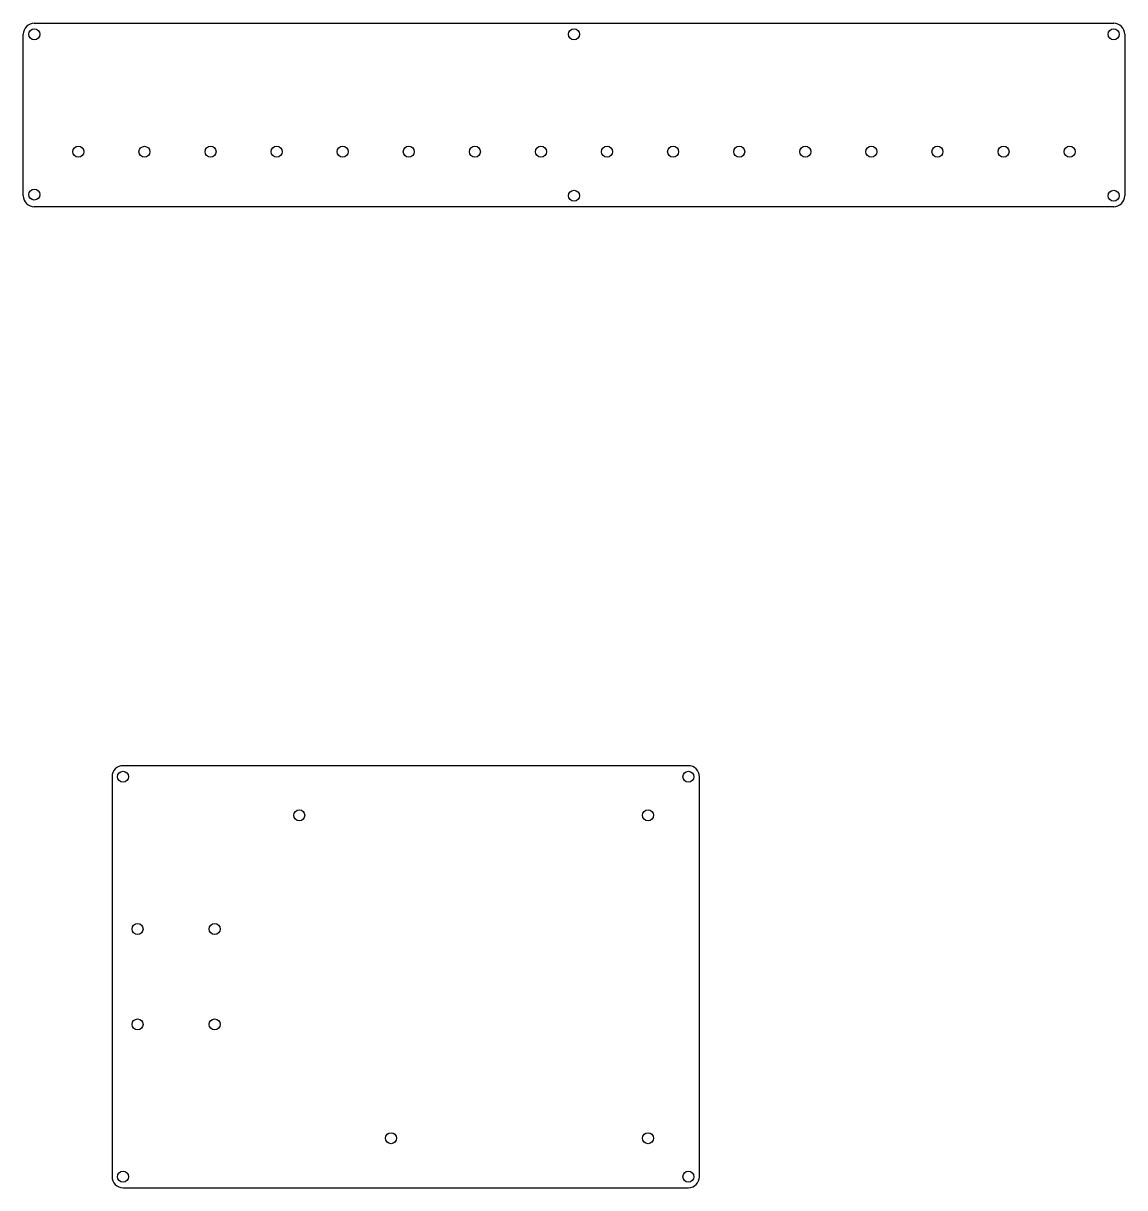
# Model space of a CAD drawing. Header units: millimetres. Extents: x 111 to 2999, y 81 to 1941.
# Drawn here: x 2640.3 to 2940.3, y 81.3 to 398.6 of the extents above; entities that cross this region are included whole.
import ezdxf

# ---------------------------------------------------------------- set-up
doc = ezdxf.new("R2010")
doc.units = ezdxf.units.MM

msp = doc.modelspace()

# ---------------------------------------------------------------- linework, layer by layer
at = {"color": 7, "linetype": 'Continuous', "lineweight": 25}
for p, q in [((2643.28, 398.63), (2937.28, 398.63)), ((2640.28, 351.63), (2640.28, 395.63)), ((2940.28, 395.63), (2940.28, 351.63)), ((2937.28, 348.63), (2643.28, 348.63)), ((2821.44, 196.29), (2667.44, 196.29)), ((2664.44, 193.29), (2664.44, 84.29)), ((2824.44, 84.29), (2824.44, 193.29)), ((2667.44, 81.29), (2821.44, 81.29))]:
    msp.add_line(p, q, dxfattribs=at)
for centre, radius in [((2643.28, 395.63), 1.49), ((2790.28, 395.63), 1.49), ((2937.28, 395.63), 1.49), ((2655.28, 363.63), 1.5), ((2673.28, 363.63), 1.49), ((2691.28, 363.63), 1.5), ((2709.28, 363.63), 1.5), ((2727.28, 363.63), 1.5), ((2745.28, 363.63), 1.5), ((2763.28, 363.63), 1.5), ((2781.28, 363.63), 1.5), ((2799.28, 363.63), 1.5), ((2817.28, 363.63), 1.5), ((2835.28, 363.63), 1.5), ((2853.28, 363.63), 1.5), ((2871.28, 363.63), 1.5), ((2889.28, 363.63), 1.5), ((2907.28, 363.63), 1.5), ((2925.28, 363.63), 1.5), ((2643.28, 351.96), 1.49), ((2790.28, 351.63), 1.49), ((2937.28, 351.63), 1.49), ((2667.44, 193.29), 1.5), ((2821.44, 193.29), 1.5), ((2715.44, 182.79), 1.5), ((2810.44, 182.79), 1.5), ((2671.39, 151.79), 1.5), ((2692.39, 151.79), 1.5), ((2671.39, 125.79), 1.5), ((2692.39, 125.79), 1.5), ((2740.44, 94.79), 1.5), ((2810.44, 94.79), 1.5), ((2667.44, 84.29), 1.5), ((2821.44, 84.29), 1.5)]:
    msp.add_circle(centre, radius, dxfattribs=at)
for centre, start, end in [((2643.28, 395.63), 90, 180), ((2937.28, 395.63), 0, 90), ((2643.28, 351.63), 180, 270), ((2937.28, 351.63), 270, 0), ((2667.44, 193.29), 90, 180), ((2821.44, 193.29), 0, 90), ((2667.44, 84.29), 180, 270), ((2821.44, 84.29), 270, 0)]:
    msp.add_arc(centre, 3, start, end, dxfattribs=at)

doc.saveas('drawing.dxf')
